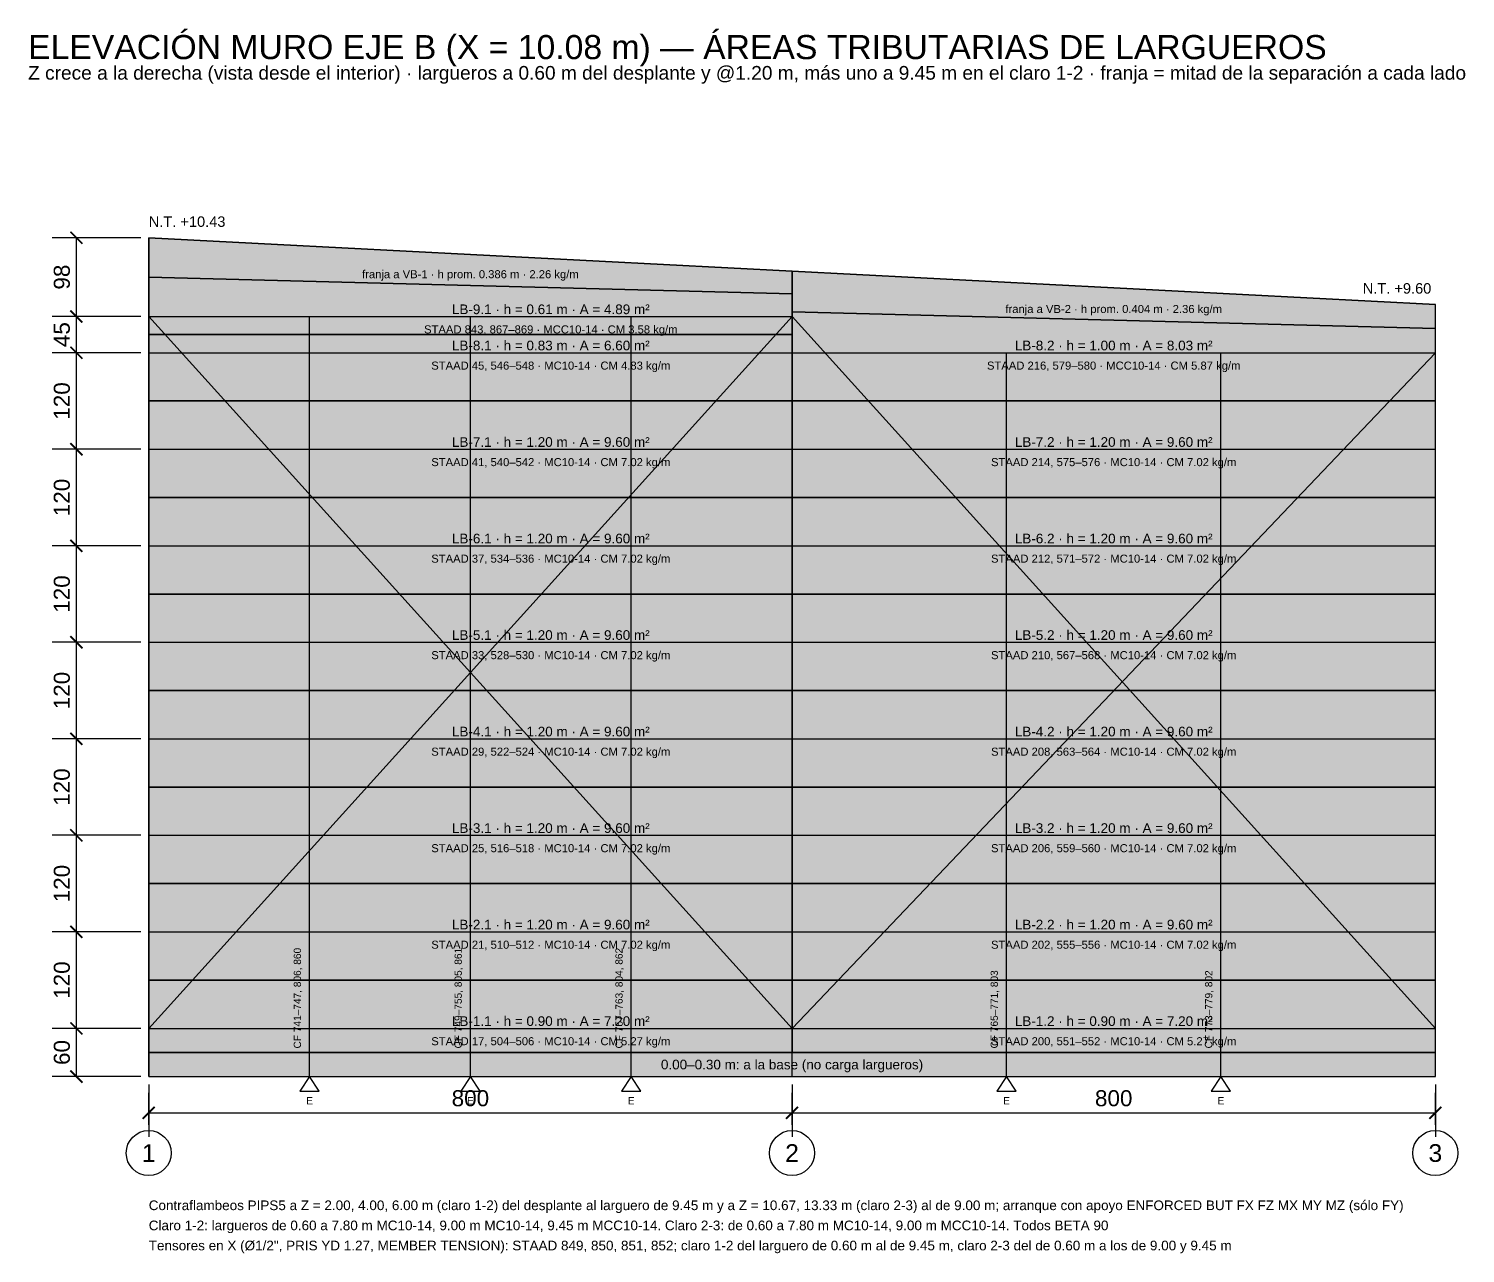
# Model space of a CAD drawing. Header units: metres. Extents: x -2.5 to 51.4, y -37.2 to 2.5.
# Drawn here: x 33.51 to 51.37, y -36.2 to -20.97 of the extents above; entities that cross this region are included whole.
import ezdxf
from ezdxf.enums import TextEntityAlignment as Align

# ---------------------------------------------------------------- set-up
doc = ezdxf.new("R2010")
doc.units = ezdxf.units.M
for name, color, linetype in [('APOYOS', 6, 'Continuous'), ('AT-MUROS', 130, 'Continuous'), ('AT-NO-CARGA', 9, 'Continuous'), ('AT-VIGAS', 30, 'Continuous'), ('COLUMNAS', 7, 'Continuous'), ('COTAS', 3, 'Continuous'), ('EJES', 8, 'Continuous'), ('MARCO', 7, 'Continuous'), ('MC10-14', 40, 'Continuous'), ('MCC10-14', 5, 'Continuous'), ('MCE12-14', 3, 'Continuous'), ('PIPS5', 8, 'Continuous'), ('TENSORES', 1, 'Continuous'), ('TEXTO', 7, 'Continuous'), ('TEXTO-AT', 250, 'Continuous'), ('TITULOS', 2, 'Continuous')]:
    doc.layers.add(name, color=color, linetype=linetype)
doc.styles.add('ARIAL', font='arial.ttf')
doc.dimstyles.new('AT-CM', dxfattribs={"dimtxt": 0.2, "dimasz": 0.15, "dimexe": 0.3, "dimexo": 0.1, "dimgap": 0.08, "dimtad": 1, "dimdec": 0, "dimlfac": 100, "dimtxsty": 'ARIAL', "dimblk": 'ARCHTICK', "dimcen": 2.5, "dimazin": 3, "dimtfac": 1, "dimtmove": 0, "dimatfit": 3})

# ---------------------------------------------------------------- blocks, each defined once
blk = doc.blocks.new('_ARCHTICK')
at = {"color": 0, "linetype": 'ByBlock', "const_width": 0.15}
blk.add_lwpolyline([(-0.5, -0.5), (0.5, 0.5)], dxfattribs=at)

msp = doc.modelspace()

# ---------------------------------------------------------------- hatches: boundary and pattern name
at = {"layer": 'AT-MUROS'}
h = msp.add_hatch(color=151, dxfattribs=at)
h.dxf.hatch_style = 1
h.paths.add_polyline_path([(35, -24.775), (43, -24.775), (43, -24.2675), (35, -24.06)])
h = msp.add_hatch(color=151, dxfattribs=at)
h.dxf.hatch_style = 1
h.paths.add_polyline_path([(43, -25.6), (51, -25.6), (51, -24.69999), (43, -24.49249)])
h = msp.add_hatch(color=151, dxfattribs=at)
h.dxf.hatch_style = 1
h.paths.add_polyline_path([(35, -25.6), (43, -25.6), (43, -24.775), (35, -24.775)])
h = msp.add_hatch(color=151, dxfattribs=at)
h.dxf.hatch_style = 1
h.paths.add_polyline_path([(35, -26.8), (43, -26.8), (43, -25.6), (35, -25.6)])
h = msp.add_hatch(color=151, dxfattribs=at)
h.dxf.hatch_style = 1
h.paths.add_polyline_path([(43, -26.8), (51, -26.8), (51, -25.6), (43, -25.6)])
h = msp.add_hatch(color=151, dxfattribs=at)
h.dxf.hatch_style = 1
h.paths.add_polyline_path([(35, -28), (43, -28), (43, -26.8), (35, -26.8)])
h = msp.add_hatch(color=151, dxfattribs=at)
h.dxf.hatch_style = 1
h.paths.add_polyline_path([(43, -28), (51, -28), (51, -26.8), (43, -26.8)])
h = msp.add_hatch(color=151, dxfattribs=at)
h.dxf.hatch_style = 1
h.paths.add_polyline_path([(35, -29.2), (43, -29.2), (43, -28), (35, -28)])
h = msp.add_hatch(color=151, dxfattribs=at)
h.dxf.hatch_style = 1
h.paths.add_polyline_path([(43, -29.2), (51, -29.2), (51, -28), (43, -28)])
h = msp.add_hatch(color=151, dxfattribs=at)
h.dxf.hatch_style = 1
h.paths.add_polyline_path([(35, -30.4), (43, -30.4), (43, -29.2), (35, -29.2)])
h = msp.add_hatch(color=151, dxfattribs=at)
h.dxf.hatch_style = 1
h.paths.add_polyline_path([(43, -30.4), (51, -30.4), (51, -29.2), (43, -29.2)])
h = msp.add_hatch(color=151, dxfattribs=at)
h.dxf.hatch_style = 1
h.paths.add_polyline_path([(35, -31.6), (43, -31.6), (43, -30.4), (35, -30.4)])
h = msp.add_hatch(color=151, dxfattribs=at)
h.dxf.hatch_style = 1
h.paths.add_polyline_path([(43, -31.6), (51, -31.6), (51, -30.4), (43, -30.4)])
h = msp.add_hatch(color=151, dxfattribs=at)
h.dxf.hatch_style = 1
h.paths.add_polyline_path([(35, -32.8), (43, -32.8), (43, -31.6), (35, -31.6)])
h = msp.add_hatch(color=151, dxfattribs=at)
h.dxf.hatch_style = 1
h.paths.add_polyline_path([(43, -32.8), (51, -32.8), (51, -31.6), (43, -31.6)])
h = msp.add_hatch(color=151, dxfattribs=at)
h.dxf.hatch_style = 1
h.paths.add_polyline_path([(35, -33.7), (43, -33.7), (43, -32.8), (35, -32.8)])
h = msp.add_hatch(color=151, dxfattribs=at)
h.dxf.hatch_style = 1
h.paths.add_polyline_path([(43, -33.7), (51, -33.7), (51, -32.8), (43, -32.8)])
at = {"layer": 'AT-NO-CARGA'}
h = msp.add_hatch(color=254, dxfattribs=at)
h.dxf.hatch_style = 1
h.paths.add_polyline_path([(35, -34), (51, -34), (51, -33.7), (35, -33.7)])
at = {"layer": 'AT-VIGAS'}
h = msp.add_hatch(color=31, dxfattribs=at)
h.dxf.hatch_style = 1
h.paths.add_polyline_path([(35, -24.06), (43, -24.2675), (43, -23.98499), (35, -23.57)])
h = msp.add_hatch(color=31, dxfattribs=at)
h.dxf.hatch_style = 1
h.paths.add_polyline_path([(43, -24.49249), (51, -24.69999), (51, -24.39998), (43, -23.98499)])

# ---------------------------------------------------------------- linework, layer by layer
at = {"layer": 'APOYOS'}
for points in [[(37, -34), (36.88, -34.18), (37.12, -34.18)], [(39, -34), (38.88, -34.18), (39.12, -34.18)], [(41, -34), (40.88, -34.18), (41.12, -34.18)], [(45.6667, -34), (45.5467, -34.18), (45.7867, -34.18)], [(48.3333, -34), (48.2133, -34.18), (48.4533, -34.18)]]:
    msp.add_lwpolyline(points, close=True, dxfattribs=at)
at = {"layer": 'AT-MUROS'}
for points in [[(35, -24.775), (43, -24.775), (43, -24.2675), (35, -24.06)], [(43, -25.6), (51, -25.6), (51, -24.69999), (43, -24.49249)], [(35, -25.6), (43, -25.6), (43, -24.775), (35, -24.775)], [(35, -26.8), (43, -26.8), (43, -25.6), (35, -25.6)], [(43, -26.8), (51, -26.8), (51, -25.6), (43, -25.6)], [(35, -28), (43, -28), (43, -26.8), (35, -26.8)], [(43, -28), (51, -28), (51, -26.8), (43, -26.8)], [(35, -29.2), (43, -29.2), (43, -28), (35, -28)], [(43, -29.2), (51, -29.2), (51, -28), (43, -28)], [(35, -30.4), (43, -30.4), (43, -29.2), (35, -29.2)], [(43, -30.4), (51, -30.4), (51, -29.2), (43, -29.2)], [(35, -31.6), (43, -31.6), (43, -30.4), (35, -30.4)], [(43, -31.6), (51, -31.6), (51, -30.4), (43, -30.4)], [(35, -32.8), (43, -32.8), (43, -31.6), (35, -31.6)], [(43, -32.8), (51, -32.8), (51, -31.6), (43, -31.6)], [(35, -33.7), (43, -33.7), (43, -32.8), (35, -32.8)], [(43, -33.7), (51, -33.7), (51, -32.8), (43, -32.8)]]:
    msp.add_lwpolyline(points, close=True, dxfattribs=at)
at = {"layer": 'AT-NO-CARGA'}
msp.add_lwpolyline([(35, -34), (51, -34), (51, -33.7), (35, -33.7)], close=True, dxfattribs=at)
at = {"layer": 'AT-VIGAS'}
for points in [[(35, -24.06), (43, -24.2675), (43, -23.98499), (35, -23.57)], [(43, -24.49249), (51, -24.69999), (51, -24.39998), (43, -23.98499)]]:
    msp.add_lwpolyline(points, close=True, dxfattribs=at)
at = {"layer": 'COLUMNAS'}
for p, q in [((35, -34), (35, -23.57)), ((43, -34), (43, -23.98499)), ((51, -34), (51, -24.39998))]:
    msp.add_line(p, q, dxfattribs=at)
at = {"layer": 'EJES'}
for p, q in [((35, -34.6), (35, -34.2)), ((43, -34.6), (43, -34.2)), ((51, -34.6), (51, -34.2))]:
    msp.add_line(p, q, dxfattribs=at)
for centre in [(35, -34.95), (43, -34.95), (51, -34.95)]:
    msp.add_circle(centre, 0.28, dxfattribs=at)
at = {"layer": 'MARCO'}
msp.add_line((35, -34), (51, -34), dxfattribs=at)
at = {"layer": 'MC10-14'}
for p, q in [((35, -25), (43, -25)), ((35, -26.2), (43, -26.2)), ((43, -26.2), (51, -26.2)), ((35, -27.4), (43, -27.4)), ((43, -27.4), (51, -27.4)), ((35, -28.6), (43, -28.6)), ((43, -28.6), (51, -28.6)), ((35, -29.8), (43, -29.8)), ((43, -29.8), (51, -29.8)), ((35, -31), (43, -31)), ((43, -31), (51, -31)), ((35, -32.2), (43, -32.2)), ((43, -32.2), (51, -32.2)), ((35, -33.4), (43, -33.4)), ((43, -33.4), (51, -33.4))]:
    msp.add_line(p, q, dxfattribs=at)
at = {"layer": 'MCC10-14'}
for p, q in [((35, -24.55), (43, -24.55)), ((43, -25), (51, -25))]:
    msp.add_line(p, q, dxfattribs=at)
at = {"layer": 'MCE12-14'}
for p, q in [((35, -23.57), (43, -23.98499)), ((43, -23.98499), (51, -24.39998))]:
    msp.add_line(p, q, dxfattribs=at)
at = {"layer": 'PIPS5'}
for p, q in [((37, -34), (37, -24.55)), ((39, -34), (39, -24.55)), ((41, -34), (41, -24.55)), ((45.6667, -34), (45.6667, -25)), ((48.3333, -34), (48.3333, -25))]:
    msp.add_line(p, q, dxfattribs=at)
at = {"layer": 'TENSORES'}
for p, q in [((43, -24.55), (35, -33.4)), ((43, -33.4), (35, -24.55)), ((51, -33.4), (43, -24.55)), ((51, -25), (43, -33.4))]:
    msp.add_line(p, q, dxfattribs=at)

# ---------------------------------------------------------------- texts
at = {"layer": 'APOYOS', "style": 'ARIAL'}
for p in [(37, -34.3), (39, -34.3), (41, -34.3), (45.6667, -34.3), (48.3333, -34.3)]:
    msp.add_text('E', height=0.09, dxfattribs=at).set_placement(p, align=Align.MIDDLE_CENTER)
at = {"layer": 'EJES', "style": 'ARIAL'}
for s, p in [('1', (35, -34.95)), ('2', (43, -34.95)), ('3', (51, -34.95))]:
    msp.add_text(s, height=0.22, dxfattribs=at).set_placement(p, align=Align.MIDDLE_CENTER)
at = {"layer": 'TEXTO', "style": 'ARIAL'}
msp.add_text('N.T. +10.43', height=0.13, dxfattribs=at).set_placement((35, -23.37), align=Align.MIDDLE_LEFT)
msp.add_text('N.T. +9.60', height=0.13, dxfattribs=at).set_placement((50.95, -24.19998), align=Align.MIDDLE_RIGHT)
at = {"layer": 'TEXTO-AT', "style": 'ARIAL'}
for s, height, p in [('franja a VB-1 · h prom. 0.386 m · 2.26 kg/m', 0.1, (39, -24.02375)), ('LB-9.1 · h = 0.61 m · A = 4.89 m²', 0.12, (40, -24.46)), ('franja a VB-2 · h prom. 0.404 m · 2.36 kg/m', 0.1, (47, -24.45624)), ('STAAD 843, 867–869 · MCC10-14 · CM 3.58 kg/m', 0.1, (40, -24.71)), ('LB-8.1 · h = 0.83 m · A = 6.60 m²', 0.12, (40, -24.91)), ('LB-8.2 · h = 1.00 m · A = 8.03 m²', 0.12, (47, -24.91)), ('STAAD 45, 546–548 · MC10-14 · CM 4.83 kg/m', 0.1, (40, -25.16)), ('STAAD 216, 579–580 · MCC10-14 · CM 5.87 kg/m', 0.1, (47, -25.16)), ('LB-7.1 · h = 1.20 m · A = 9.60 m²', 0.12, (40, -26.11)), ('LB-7.2 · h = 1.20 m · A = 9.60 m²', 0.12, (47, -26.11)), ('STAAD 41, 540–542 · MC10-14 · CM 7.02 kg/m', 0.1, (40, -26.36)), ('STAAD 214, 575–576 · MC10-14 · CM 7.02 kg/m', 0.1, (47, -26.36)), ('LB-6.1 · h = 1.20 m · A = 9.60 m²', 0.12, (40, -27.31)), ('LB-6.2 · h = 1.20 m · A = 9.60 m²', 0.12, (47, -27.31)), ('STAAD 37, 534–536 · MC10-14 · CM 7.02 kg/m', 0.1, (40, -27.56)), ('STAAD 212, 571–572 · MC10-14 · CM 7.02 kg/m', 0.1, (47, -27.56)), ('LB-5.1 · h = 1.20 m · A = 9.60 m²', 0.12, (40, -28.51)), ('LB-5.2 · h = 1.20 m · A = 9.60 m²', 0.12, (47, -28.51)), ('STAAD 33, 528–530 · MC10-14 · CM 7.02 kg/m', 0.1, (40, -28.76)), ('STAAD 210, 567–568 · MC10-14 · CM 7.02 kg/m', 0.1, (47, -28.76)), ('LB-4.1 · h = 1.20 m · A = 9.60 m²', 0.12, (40, -29.71)), ('LB-4.2 · h = 1.20 m · A = 9.60 m²', 0.12, (47, -29.71)), ('STAAD 29, 522–524 · MC10-14 · CM 7.02 kg/m', 0.1, (40, -29.96)), ('STAAD 208, 563–564 · MC10-14 · CM 7.02 kg/m', 0.1, (47, -29.96)), ('LB-3.1 · h = 1.20 m · A = 9.60 m²', 0.12, (40, -30.91)), ('LB-3.2 · h = 1.20 m · A = 9.60 m²', 0.12, (47, -30.91)), ('STAAD 25, 516–518 · MC10-14 · CM 7.02 kg/m', 0.1, (40, -31.16)), ('STAAD 206, 559–560 · MC10-14 · CM 7.02 kg/m', 0.1, (47, -31.16)), ('LB-2.1 · h = 1.20 m · A = 9.60 m²', 0.12, (40, -32.11)), ('LB-2.2 · h = 1.20 m · A = 9.60 m²', 0.12, (47, -32.11)), ('STAAD 21, 510–512 · MC10-14 · CM 7.02 kg/m', 0.1, (40, -32.36)), ('STAAD 202, 555–556 · MC10-14 · CM 7.02 kg/m', 0.1, (47, -32.36)), ('LB-1.1 · h = 0.90 m · A = 7.20 m²', 0.12, (40, -33.31)), ('LB-1.2 · h = 0.90 m · A = 7.20 m²', 0.12, (47, -33.31)), ('STAAD 17, 504–506 · MC10-14 · CM 5.27 kg/m', 0.1, (40, -33.56)), ('STAAD 200, 551–552 · MC10-14 · CM 5.27 kg/m', 0.1, (47, -33.56)), ('0.00–0.30 m: a la base (no carga largueros)', 0.12, (43, -33.85))]:
    msp.add_text(s, height=height, dxfattribs=at).set_placement(p, align=Align.MIDDLE_CENTER)
for s, p in [('CF 741–747, 806, 860', (36.92, -33.65)), ('CF 749–755, 805, 861', (38.92, -33.65)), ('CF 757–763, 804, 862', (40.92, -33.65)), ('CF 765–771, 803', (45.5867, -33.65)), ('CF 773–779, 802', (48.2533, -33.65))]:
    msp.add_text(s, height=0.09, rotation=90, dxfattribs=at).set_placement(p, align=Align.BOTTOM_LEFT)
for s, p in [('Contraflambeos PIPS5 a Z = 2.00, 4.00, 6.00 m (claro 1-2) del desplante al larguero de 9.45 m y a Z = 10.67, 13.33 m (claro 2-3) al de 9.00 m; arranque con apoyo ENFORCED BUT FX FZ MX MY MZ (sólo FY)', (35, -35.6)), ('Claro 1-2: largueros de 0.60 a 7.80 m MC10-14, 9.00 m MC10-14, 9.45 m MCC10-14. Claro 2-3: de 0.60 a 7.80 m MC10-14, 9.00 m MCC10-14. Todos BETA 90', (35, -35.85)), ('Tensores en X (Ø1/2", PRIS YD 1.27, MEMBER TENSION): STAAD 849, 850, 851, 852; claro 1-2 del larguero de 0.60 m al de 9.45 m, claro 2-3 del de 0.60 m a los de 9.00 y 9.45 m', (35, -36.1))]:
    msp.add_text(s, height=0.12, dxfattribs=at).set_placement(p, align=Align.MIDDLE_LEFT)
at = {"layer": 'TITULOS', "style": 'ARIAL'}
for s, height, p in [('ELEVACIÓN MURO EJE B (X = 10.08 m) — ÁREAS TRIBUTARIAS DE LARGUEROS', 0.3, (33.5, -21.2)), ('Z crece a la derecha (vista desde el interior) · largueros a 0.60 m del desplante y @1.20 m, más uno a 9.45 m en el claro 1-2 · franja = mitad de la separación a cada lado', 0.17, (33.5, -21.52))]:
    msp.add_text(s, height=height, dxfattribs=at).set_placement(p, align=Align.MIDDLE_LEFT)

# ---------------------------------------------------------------- dimensions: what is measured, and where the dimension line sits
at = {"layer": 'COTAS'}
for base, p1, p2 in [((34.1, -24.55), (35, -24.55), (35, -23.57)), ((34.1, -25), (35, -25), (35, -24.55)), ((34.1, -26.2), (35, -26.2), (35, -25)), ((34.1, -27.4), (35, -27.4), (35, -26.2)), ((34.1, -28.6), (35, -28.6), (35, -27.4)), ((34.1, -29.8), (35, -29.8), (35, -28.6)), ((34.1, -31), (35, -31), (35, -29.8)), ((34.1, -32.2), (35, -32.2), (35, -31)), ((34.1, -33.4), (35, -33.4), (35, -32.2)), ((34.1, -34), (35, -34), (35, -33.4))]:
    msp.add_linear_dim(base=base, p1=p1, p2=p2, angle=90, dimstyle='AT-CM', dxfattribs=at).render()
for base, p1, p2 in [((35, -34.45), (35, -34), (43, -34)), ((43, -34.45), (43, -34), (51, -34))]:
    msp.add_linear_dim(base=base, p1=p1, p2=p2, dimstyle='AT-CM', dxfattribs=at).render()

doc.saveas('drawing.dxf')
